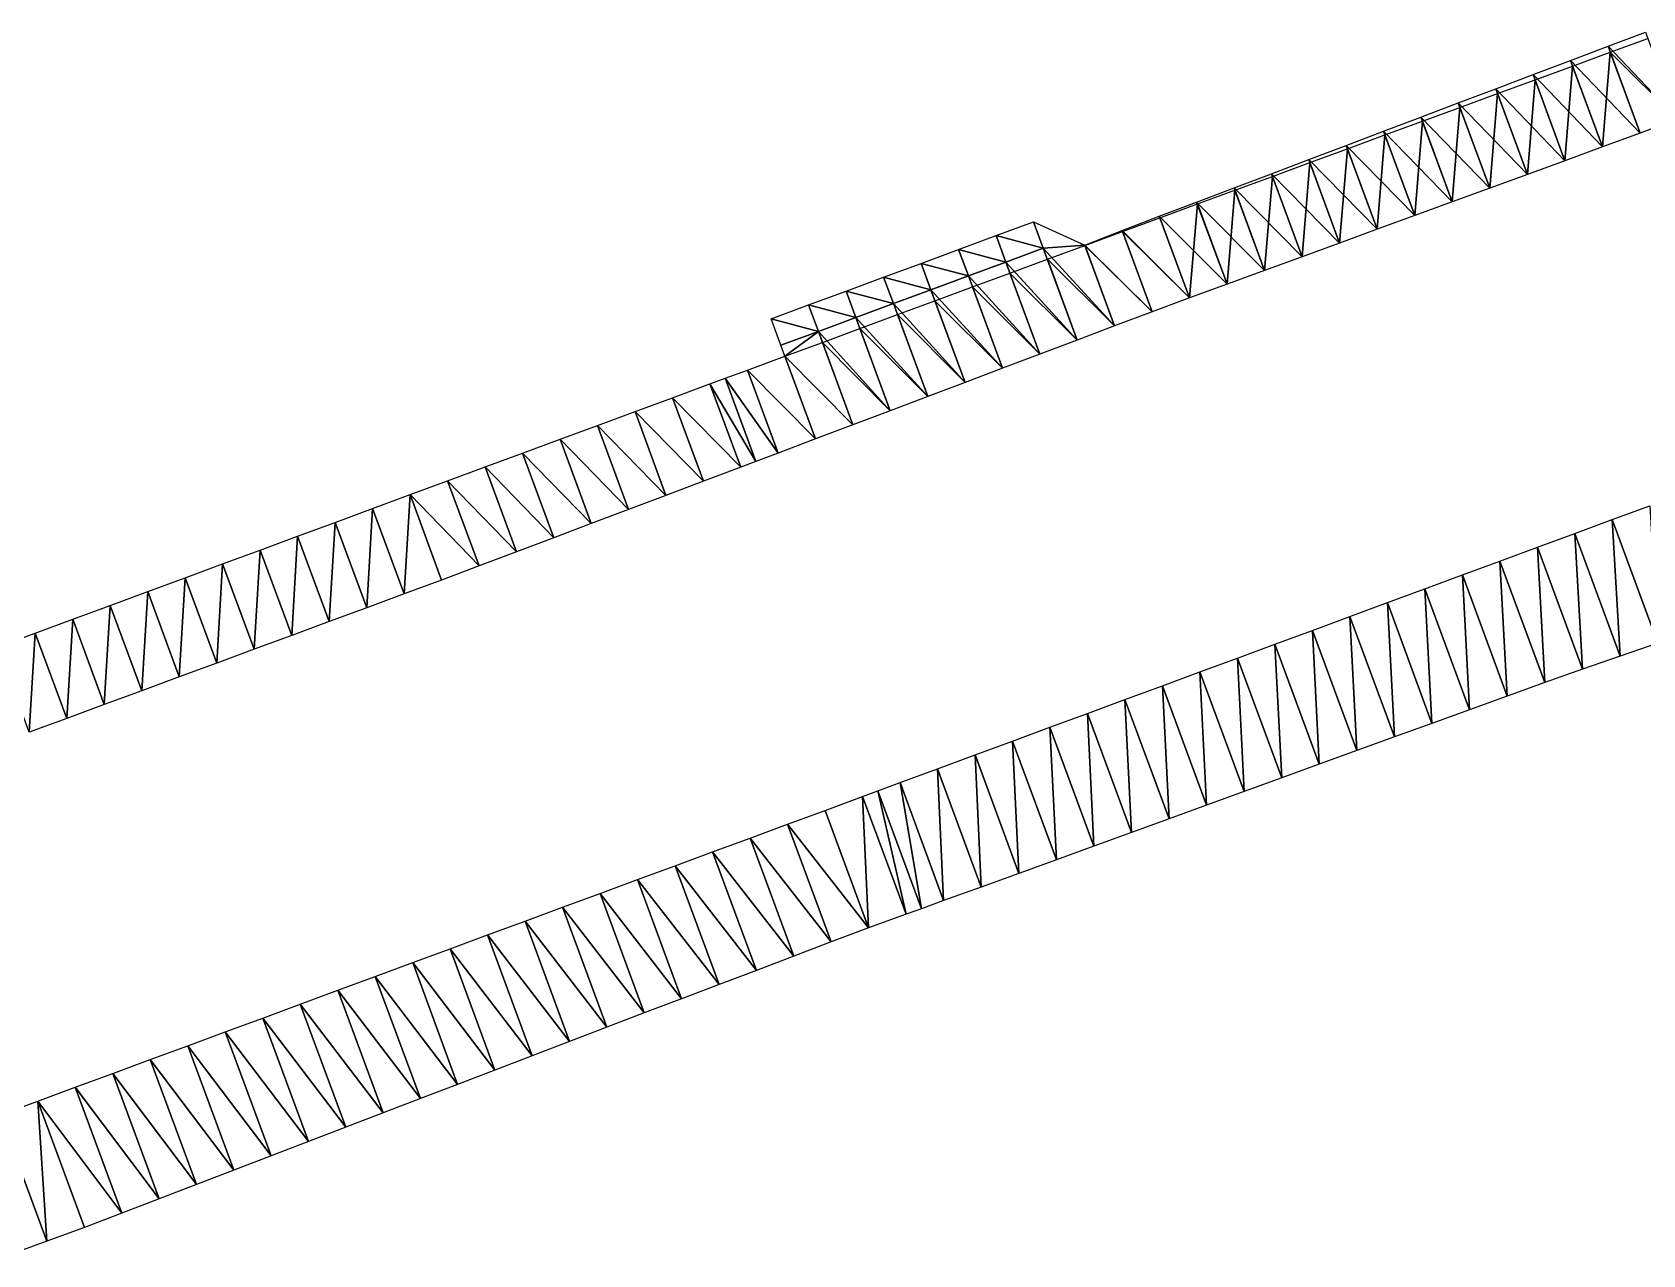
# Model space of a CAD drawing. Header units: metres. Extents: x 1882598 to 1885460, y 3171405 to 3171756.
# Drawn here: x 1885017.48 to 1885057.78, y 3171696.74 to 3171727.35 of the extents above; entities that cross this region are included whole.
import ezdxf

# ---------------------------------------------------------------- set-up
doc = ezdxf.new("R2010")
doc.units = ezdxf.units.M
doc.header["$MEASUREMENT"] = 0
doc.layers.add('Triangles surfaces projet', color=7, linetype='Continuous', true_color=0x848484)

msp = doc.modelspace()

# ---------------------------------------------------------------- linework, layer by layer
at = {"layer": 'Triangles surfaces projet'}
for points in [[(1885058.648, 3171725.169, 153.516), (1885056.908, 3171726.995, 153.433), (1885057.847, 3171727.348, 153.478), (1885058.648, 3171725.169, 153.516)], [(1885055.97, 3171726.642, 153.389), (1885056.908, 3171726.995, 153.433), (1885057.708, 3171724.822, 153.473), (1885055.97, 3171726.642, 153.389)], [(1885056.908, 3171726.995, 153.433), (1885058.648, 3171725.169, 153.516), (1885057.708, 3171724.822, 153.473), (1885056.908, 3171726.995, 153.433)], [(1885057.904, 3171727.192, 153.831), (1885058.648, 3171725.169, 153.866), (1885056.963, 3171726.847, 153.786), (1885057.904, 3171727.192, 153.831)], [(1885056.769, 3171724.475, 153.43), (1885055.033, 3171726.288, 153.344), (1885055.97, 3171726.642, 153.389), (1885056.769, 3171724.475, 153.43)], [(1885056.769, 3171724.475, 153.43), (1885055.97, 3171726.642, 153.389), (1885057.708, 3171724.822, 153.473), (1885056.769, 3171724.475, 153.43)], [(1885056.963, 3171726.847, 153.786), (1885056.769, 3171724.475, 153.78), (1885056.022, 3171726.501, 153.742), (1885056.963, 3171726.847, 153.786)], [(1885057.708, 3171724.822, 153.823), (1885056.769, 3171724.475, 153.78), (1885056.963, 3171726.847, 153.786), (1885057.708, 3171724.822, 153.823)], [(1885058.648, 3171725.169, 153.866), (1885057.708, 3171724.822, 153.823), (1885056.963, 3171726.847, 153.786), (1885058.648, 3171725.169, 153.866)], [(1885055.033, 3171726.288, 153.344), (1885055.83, 3171724.128, 153.387), (1885054.097, 3171725.933, 153.3), (1885055.033, 3171726.288, 153.344)], [(1885055.082, 3171726.156, 153.697), (1885054.89, 3171723.785, 153.694), (1885054.142, 3171725.811, 153.652), (1885055.082, 3171726.156, 153.697)], [(1885055.83, 3171724.128, 153.737), (1885054.89, 3171723.785, 153.694), (1885055.082, 3171726.156, 153.697), (1885055.83, 3171724.128, 153.737)], [(1885055.83, 3171724.128, 153.387), (1885055.033, 3171726.288, 153.344), (1885056.769, 3171724.475, 153.43), (1885055.83, 3171724.128, 153.387)], [(1885056.022, 3171726.501, 153.742), (1885055.83, 3171724.128, 153.737), (1885055.082, 3171726.156, 153.697), (1885056.022, 3171726.501, 153.742)], [(1885056.769, 3171724.475, 153.78), (1885055.83, 3171724.128, 153.737), (1885056.022, 3171726.501, 153.742), (1885056.769, 3171724.475, 153.78)], [(1885054.89, 3171723.785, 153.344), (1885053.161, 3171725.579, 153.255), (1885054.097, 3171725.933, 153.3), (1885054.89, 3171723.785, 153.344)], [(1885054.142, 3171725.811, 153.652), (1885053.95, 3171723.442, 153.65), (1885053.203, 3171725.465, 153.608), (1885054.142, 3171725.811, 153.652)], [(1885054.89, 3171723.785, 153.694), (1885053.95, 3171723.442, 153.65), (1885054.142, 3171725.811, 153.652), (1885054.89, 3171723.785, 153.694)], [(1885055.83, 3171724.128, 153.387), (1885054.89, 3171723.785, 153.344), (1885054.097, 3171725.933, 153.3), (1885055.83, 3171724.128, 153.387)], [(1885052.225, 3171725.224, 153.211), (1885053.161, 3171725.579, 153.255), (1885053.95, 3171723.442, 153.3), (1885052.225, 3171725.224, 153.211)], [(1885053.203, 3171725.465, 153.608), (1885053.01, 3171723.099, 153.607), (1885052.264, 3171725.12, 153.563), (1885053.203, 3171725.465, 153.608)], [(1885053.95, 3171723.442, 153.65), (1885053.01, 3171723.099, 153.607), (1885053.203, 3171725.465, 153.608), (1885053.95, 3171723.442, 153.65)], [(1885054.89, 3171723.785, 153.344), (1885053.95, 3171723.442, 153.3), (1885053.161, 3171725.579, 153.255), (1885054.89, 3171723.785, 153.344)], [(1885053.01, 3171723.099, 153.257), (1885051.29, 3171724.869, 153.166), (1885052.225, 3171725.224, 153.211), (1885053.01, 3171723.099, 153.257)], [(1885052.264, 3171725.12, 153.563), (1885052.071, 3171722.756, 153.564), (1885051.325, 3171724.774, 153.518), (1885052.264, 3171725.12, 153.563)], [(1885053.01, 3171723.099, 153.607), (1885052.071, 3171722.756, 153.564), (1885052.264, 3171725.12, 153.563), (1885053.01, 3171723.099, 153.607)], [(1885053.01, 3171723.099, 153.257), (1885052.225, 3171725.224, 153.211), (1885053.95, 3171723.442, 153.3), (1885053.01, 3171723.099, 153.257)], [(1885051.29, 3171724.869, 153.166), (1885052.071, 3171722.756, 153.214), (1885050.355, 3171724.514, 153.122), (1885051.29, 3171724.869, 153.166)], [(1885051.325, 3171724.774, 153.518), (1885051.131, 3171722.413, 153.52), (1885050.386, 3171724.429, 153.474), (1885051.325, 3171724.774, 153.518)], [(1885052.071, 3171722.756, 153.564), (1885051.131, 3171722.413, 153.52), (1885051.325, 3171724.774, 153.518), (1885052.071, 3171722.756, 153.564)], [(1885051.29, 3171724.869, 153.166), (1885053.01, 3171723.099, 153.257), (1885052.071, 3171722.756, 153.214), (1885051.29, 3171724.869, 153.166)], [(1885048.485, 3171723.805, 153.033), (1885049.42, 3171724.159, 153.077), (1885050.192, 3171722.07, 153.127), (1885048.485, 3171723.805, 153.033)], [(1885050.355, 3171724.514, 153.122), (1885051.131, 3171722.413, 153.17), (1885049.42, 3171724.159, 153.077), (1885050.355, 3171724.514, 153.122)], [(1885051.131, 3171722.413, 153.17), (1885050.192, 3171722.07, 153.127), (1885049.42, 3171724.159, 153.077), (1885051.131, 3171722.413, 153.17)], [(1885050.386, 3171724.429, 153.474), (1885050.192, 3171722.07, 153.477), (1885049.448, 3171724.083, 153.429), (1885050.386, 3171724.429, 153.474)], [(1885051.131, 3171722.413, 153.52), (1885050.192, 3171722.07, 153.477), (1885050.386, 3171724.429, 153.474), (1885051.131, 3171722.413, 153.52)], [(1885051.131, 3171722.413, 153.17), (1885050.355, 3171724.514, 153.122), (1885052.071, 3171722.756, 153.214), (1885051.131, 3171722.413, 153.17)], [(1885049.252, 3171721.727, 153.084), (1885047.55, 3171723.45, 152.988), (1885048.485, 3171723.805, 153.033), (1885049.252, 3171721.727, 153.084)], [(1885048.51, 3171723.738, 153.384), (1885048.313, 3171721.385, 153.39), (1885047.571, 3171723.393, 153.34), (1885048.51, 3171723.738, 153.384)], [(1885049.252, 3171721.727, 153.434), (1885048.313, 3171721.385, 153.39), (1885048.51, 3171723.738, 153.384), (1885049.252, 3171721.727, 153.434)], [(1885049.252, 3171721.727, 153.084), (1885048.485, 3171723.805, 153.033), (1885050.192, 3171722.07, 153.127), (1885049.252, 3171721.727, 153.084)], [(1885049.448, 3171724.083, 153.429), (1885049.252, 3171721.727, 153.434), (1885048.51, 3171723.738, 153.384), (1885049.448, 3171724.083, 153.429)], [(1885050.192, 3171722.07, 153.477), (1885049.252, 3171721.727, 153.434), (1885049.448, 3171724.083, 153.429), (1885050.192, 3171722.07, 153.477)], [(1885046.615, 3171723.095, 152.944), (1885047.55, 3171723.45, 152.988), (1885048.313, 3171721.385, 153.04), (1885046.615, 3171723.095, 152.944)], [(1885047.571, 3171723.393, 153.34), (1885047.374, 3171721.042, 153.347), (1885046.633, 3171723.047, 153.295), (1885047.571, 3171723.393, 153.34)], [(1885048.313, 3171721.385, 153.39), (1885047.374, 3171721.042, 153.347), (1885047.571, 3171723.393, 153.34), (1885048.313, 3171721.385, 153.39)], [(1885047.55, 3171723.45, 152.988), (1885049.252, 3171721.727, 153.084), (1885048.313, 3171721.385, 153.04), (1885047.55, 3171723.45, 152.988)], [(1885047.374, 3171721.042, 152.997), (1885045.68, 3171722.741, 152.899), (1885046.615, 3171723.095, 152.944), (1885047.374, 3171721.042, 152.997)], [(1885046.633, 3171723.047, 153.295), (1885046.434, 3171720.699, 153.304), (1885045.694, 3171722.702, 153.25), (1885046.633, 3171723.047, 153.295)], [(1885047.374, 3171721.042, 153.347), (1885046.434, 3171720.699, 153.304), (1885046.633, 3171723.047, 153.295), (1885047.374, 3171721.042, 153.347)], [(1885048.313, 3171721.385, 153.04), (1885047.374, 3171721.042, 152.997), (1885046.615, 3171723.095, 152.944), (1885048.313, 3171721.385, 153.04)], [(1885042.533, 3171722.6, 152.128), (1885042.778, 3171721.938, 153.191), (1885041.595, 3171722.254, 152.088), (1885042.533, 3171722.6, 152.128)], [(1885042.778, 3171721.938, 153.191), (1885042.533, 3171722.6, 152.128), (1885043.814, 3171722.019, 152.819), (1885042.778, 3171721.938, 153.191)], [(1885046.434, 3171720.699, 152.954), (1885044.747, 3171722.38, 152.859), (1885045.68, 3171722.741, 152.899), (1885046.434, 3171720.699, 152.954)], [(1885045.694, 3171722.702, 153.25), (1885046.434, 3171720.699, 153.304), (1885044.756, 3171722.355, 153.21), (1885045.694, 3171722.702, 153.25)], [(1885045.68, 3171722.741, 152.899), (1885047.374, 3171721.042, 152.997), (1885046.434, 3171720.699, 152.954), (1885045.68, 3171722.741, 152.899)], [(1885041.84, 3171721.591, 153.15), (1885040.657, 3171721.907, 152.047), (1885041.595, 3171722.254, 152.088), (1885041.84, 3171721.591, 153.15)], [(1885042.778, 3171721.938, 153.191), (1885041.84, 3171721.591, 153.15), (1885041.595, 3171722.254, 152.088), (1885042.778, 3171721.938, 153.191)], [(1885043.814, 3171722.019, 152.819), (1885044.747, 3171722.38, 152.859), (1885045.498, 3171720.346, 152.913), (1885043.814, 3171722.019, 152.819)], [(1885044.756, 3171722.355, 153.21), (1885045.498, 3171720.346, 153.263), (1885043.818, 3171722.009, 153.169), (1885044.756, 3171722.355, 153.21)], [(1885044.747, 3171722.38, 152.859), (1885046.434, 3171720.699, 152.954), (1885045.498, 3171720.346, 152.913), (1885044.747, 3171722.38, 152.859)], [(1885046.434, 3171720.699, 153.304), (1885045.498, 3171720.346, 153.263), (1885044.756, 3171722.355, 153.21), (1885046.434, 3171720.699, 153.304)], [(1885040.902, 3171721.245, 153.11), (1885039.719, 3171721.56, 152.007), (1885040.657, 3171721.907, 152.047), (1885040.902, 3171721.245, 153.11)], [(1885040.902, 3171721.245, 153.11), (1885040.657, 3171721.907, 152.047), (1885041.84, 3171721.591, 153.15), (1885040.902, 3171721.245, 153.11)], [(1885041.84, 3171721.591, 153.15), (1885042.778, 3171721.938, 153.191), (1885043.627, 3171719.64, 152.832), (1885041.84, 3171721.591, 153.15)], [(1885044.563, 3171719.993, 152.873), (1885042.778, 3171721.938, 153.191), (1885043.814, 3171722.019, 152.819), (1885044.563, 3171719.993, 152.873)], [(1885042.778, 3171721.938, 153.191), (1885044.563, 3171719.993, 152.873), (1885043.627, 3171719.64, 152.832), (1885042.778, 3171721.938, 153.191)], [(1885043.818, 3171722.009, 153.169), (1885044.563, 3171719.993, 153.223), (1885042.88, 3171721.662, 153.128), (1885043.818, 3171722.009, 153.169)], [(1885044.563, 3171719.993, 152.873), (1885043.814, 3171722.019, 152.819), (1885045.498, 3171720.346, 152.913), (1885044.563, 3171719.993, 152.873)], [(1885045.498, 3171720.346, 153.263), (1885044.563, 3171719.993, 153.223), (1885043.818, 3171722.009, 153.169), (1885045.498, 3171720.346, 153.263)], [(1885038.781, 3171721.214, 151.966), (1885039.719, 3171721.56, 152.007), (1885039.964, 3171720.898, 153.069), (1885038.781, 3171721.214, 151.966)], [(1885040.902, 3171721.245, 153.11), (1885039.964, 3171720.898, 153.069), (1885039.719, 3171721.56, 152.007), (1885040.902, 3171721.245, 153.11)], [(1885040.902, 3171721.245, 153.11), (1885041.84, 3171721.591, 153.15), (1885042.692, 3171719.286, 152.792), (1885040.902, 3171721.245, 153.11)], [(1885041.942, 3171721.316, 153.088), (1885042.692, 3171719.286, 153.142), (1885041.004, 3171720.969, 153.047), (1885041.942, 3171721.316, 153.088)], [(1885041.84, 3171721.591, 153.15), (1885043.627, 3171719.64, 152.832), (1885042.692, 3171719.286, 152.792), (1885041.84, 3171721.591, 153.15)], [(1885042.88, 3171721.662, 153.128), (1885043.627, 3171719.64, 153.182), (1885041.942, 3171721.316, 153.088), (1885042.88, 3171721.662, 153.128)], [(1885043.627, 3171719.64, 153.182), (1885042.692, 3171719.286, 153.142), (1885041.942, 3171721.316, 153.088), (1885043.627, 3171719.64, 153.182)], [(1885044.563, 3171719.993, 153.223), (1885043.627, 3171719.64, 153.182), (1885042.88, 3171721.662, 153.128), (1885044.563, 3171719.993, 153.223)], [(1885039.026, 3171720.552, 153.028), (1885037.843, 3171720.867, 151.925), (1885038.781, 3171721.214, 151.966), (1885039.026, 3171720.552, 153.028)], [(1885039.026, 3171720.552, 153.028), (1885038.781, 3171721.214, 151.966), (1885039.964, 3171720.898, 153.069), (1885039.026, 3171720.552, 153.028)], [(1885039.026, 3171720.552, 153.028), (1885039.964, 3171720.898, 153.069), (1885040.821, 3171718.579, 152.711), (1885039.026, 3171720.552, 153.028)], [(1885041.756, 3171718.933, 152.751), (1885039.964, 3171720.898, 153.069), (1885040.902, 3171721.245, 153.11), (1885041.756, 3171718.933, 152.751)], [(1885039.964, 3171720.898, 153.069), (1885041.756, 3171718.933, 152.751), (1885040.821, 3171718.579, 152.711), (1885039.964, 3171720.898, 153.069)], [(1885041.004, 3171720.969, 153.047), (1885041.756, 3171718.933, 153.101), (1885040.066, 3171720.622, 153.007), (1885041.004, 3171720.969, 153.047)], [(1885042.692, 3171719.286, 152.792), (1885041.756, 3171718.933, 152.751), (1885040.902, 3171721.245, 153.11), (1885042.692, 3171719.286, 152.792)], [(1885042.692, 3171719.286, 153.142), (1885041.756, 3171718.933, 153.101), (1885041.004, 3171720.969, 153.047), (1885042.692, 3171719.286, 153.142)], [(1885035.967, 3171720.174, 151.844), (1885036.905, 3171720.521, 151.885), (1885037.15, 3171719.858, 152.947), (1885035.967, 3171720.174, 151.844)], [(1885037.843, 3171720.867, 151.925), (1885038.088, 3171720.205, 152.988), (1885036.905, 3171720.521, 151.885), (1885037.843, 3171720.867, 151.925)], [(1885036.905, 3171720.521, 151.885), (1885038.088, 3171720.205, 152.988), (1885037.15, 3171719.858, 152.947), (1885036.905, 3171720.521, 151.885)], [(1885038.088, 3171720.205, 152.988), (1885037.843, 3171720.867, 151.925), (1885039.026, 3171720.552, 153.028), (1885038.088, 3171720.205, 152.988)], [(1885039.885, 3171718.226, 152.671), (1885038.088, 3171720.205, 152.988), (1885039.026, 3171720.552, 153.028), (1885039.885, 3171718.226, 152.671)], [(1885039.885, 3171718.226, 152.671), (1885039.026, 3171720.552, 153.028), (1885040.821, 3171718.579, 152.711), (1885039.885, 3171718.226, 152.671)], [(1885040.066, 3171720.622, 153.007), (1885040.821, 3171718.579, 153.061), (1885039.128, 3171720.276, 152.966), (1885040.066, 3171720.622, 153.007)], [(1885041.756, 3171718.933, 153.101), (1885040.821, 3171718.579, 153.061), (1885040.066, 3171720.622, 153.007), (1885041.756, 3171718.933, 153.101)], [(1885036.212, 3171719.512, 152.906), (1885035.967, 3171720.174, 151.844), (1885037.15, 3171719.858, 152.947), (1885036.212, 3171719.512, 152.906)], [(1885038.088, 3171720.205, 152.988), (1885038.95, 3171717.872, 152.63), (1885037.15, 3171719.858, 152.947), (1885038.088, 3171720.205, 152.988)], [(1885038.088, 3171720.205, 152.988), (1885039.885, 3171718.226, 152.671), (1885038.95, 3171717.872, 152.63), (1885038.088, 3171720.205, 152.988)], [(1885039.128, 3171720.276, 152.966), (1885039.885, 3171718.226, 153.021), (1885038.19, 3171719.929, 152.925), (1885039.128, 3171720.276, 152.966)], [(1885040.821, 3171718.579, 153.061), (1885039.885, 3171718.226, 153.021), (1885039.128, 3171720.276, 152.966), (1885040.821, 3171718.579, 153.061)], [(1885036.314, 3171719.236, 152.864), (1885036.212, 3171719.512, 152.906), (1885037.15, 3171719.858, 152.947), (1885036.314, 3171719.236, 152.864)], [(1885036.314, 3171719.236, 152.864), (1885037.15, 3171719.858, 152.947), (1885038.014, 3171717.519, 152.59), (1885036.314, 3171719.236, 152.864)], [(1885038.014, 3171717.519, 152.59), (1885037.15, 3171719.858, 152.947), (1885038.95, 3171717.872, 152.63), (1885038.014, 3171717.519, 152.59)], [(1885038.19, 3171719.929, 152.925), (1885038.95, 3171717.872, 152.98), (1885037.252, 3171719.583, 152.885), (1885038.19, 3171719.929, 152.925)], [(1885039.885, 3171718.226, 153.021), (1885038.95, 3171717.872, 152.98), (1885038.19, 3171719.929, 152.925), (1885039.885, 3171718.226, 153.021)], [(1885037.252, 3171719.583, 152.885), (1885038.014, 3171717.519, 152.94), (1885036.314, 3171719.236, 152.844), (1885037.252, 3171719.583, 152.885)], [(1885038.95, 3171717.872, 152.98), (1885038.014, 3171717.519, 152.94), (1885037.252, 3171719.583, 152.885), (1885038.95, 3171717.872, 152.98)], [(1885036.143, 3171716.812, 152.509), (1885034.819, 3171718.684, 152.429), (1885035.376, 3171718.889, 152.453), (1885036.143, 3171716.812, 152.509)], [(1885035.376, 3171718.889, 152.803), (1885036.143, 3171716.812, 152.859), (1885034.819, 3171718.684, 152.779), (1885035.376, 3171718.889, 152.803)], [(1885035.376, 3171718.889, 152.453), (1885036.314, 3171719.236, 152.494), (1885037.079, 3171717.166, 152.549), (1885035.376, 3171718.889, 152.453)], [(1885036.314, 3171719.236, 152.844), (1885037.079, 3171717.166, 152.899), (1885035.376, 3171718.889, 152.803), (1885036.314, 3171719.236, 152.844)], [(1885036.143, 3171716.812, 152.509), (1885035.376, 3171718.889, 152.453), (1885037.079, 3171717.166, 152.549), (1885036.143, 3171716.812, 152.509)], [(1885037.079, 3171717.166, 152.899), (1885036.143, 3171716.812, 152.859), (1885035.376, 3171718.889, 152.803), (1885037.079, 3171717.166, 152.899)], [(1885038.014, 3171717.519, 152.59), (1885037.079, 3171717.166, 152.549), (1885036.314, 3171719.236, 152.864), (1885038.014, 3171717.519, 152.59)], [(1885038.014, 3171717.519, 152.94), (1885037.079, 3171717.166, 152.899), (1885036.314, 3171719.236, 152.844), (1885038.014, 3171717.519, 152.94)], [(1885034.438, 3171718.543, 152.414), (1885035.208, 3171716.459, 152.469), (1885033.5, 3171718.196, 152.376), (1885034.438, 3171718.543, 152.414)], [(1885034.438, 3171718.543, 152.764), (1885035.208, 3171716.459, 152.819), (1885033.5, 3171718.196, 152.726), (1885034.438, 3171718.543, 152.764)], [(1885034.819, 3171718.684, 152.429), (1885035.588, 3171716.602, 152.485), (1885034.438, 3171718.543, 152.414), (1885034.819, 3171718.684, 152.429)], [(1885034.819, 3171718.684, 152.779), (1885035.588, 3171716.602, 152.835), (1885034.438, 3171718.543, 152.764), (1885034.819, 3171718.684, 152.779)], [(1885035.208, 3171716.459, 152.469), (1885034.438, 3171718.543, 152.414), (1885035.588, 3171716.602, 152.485), (1885035.208, 3171716.459, 152.469)], [(1885035.588, 3171716.602, 152.835), (1885035.208, 3171716.459, 152.819), (1885034.438, 3171718.543, 152.764), (1885035.588, 3171716.602, 152.835)], [(1885034.819, 3171718.684, 152.429), (1885036.143, 3171716.812, 152.509), (1885035.588, 3171716.602, 152.485), (1885034.819, 3171718.684, 152.429)], [(1885036.143, 3171716.812, 152.859), (1885035.588, 3171716.602, 152.835), (1885034.819, 3171718.684, 152.779), (1885036.143, 3171716.812, 152.859)], [(1885032.562, 3171717.85, 152.337), (1885033.5, 3171718.196, 152.376), (1885034.272, 3171716.105, 152.431), (1885032.562, 3171717.85, 152.337)], [(1885033.5, 3171718.196, 152.726), (1885034.272, 3171716.105, 152.781), (1885032.562, 3171717.85, 152.687), (1885033.5, 3171718.196, 152.726)], [(1885034.272, 3171716.105, 152.431), (1885033.5, 3171718.196, 152.376), (1885035.208, 3171716.459, 152.469), (1885034.272, 3171716.105, 152.431)], [(1885035.208, 3171716.459, 152.819), (1885034.272, 3171716.105, 152.781), (1885033.5, 3171718.196, 152.726), (1885035.208, 3171716.459, 152.819)], [(1885031.624, 3171717.503, 152.299), (1885032.562, 3171717.85, 152.337), (1885033.337, 3171715.752, 152.393), (1885031.624, 3171717.503, 152.299)], [(1885032.562, 3171717.85, 152.687), (1885033.337, 3171715.752, 152.743), (1885031.624, 3171717.503, 152.649), (1885032.562, 3171717.85, 152.687)], [(1885033.337, 3171715.752, 152.393), (1885032.562, 3171717.85, 152.337), (1885034.272, 3171716.105, 152.431), (1885033.337, 3171715.752, 152.393)], [(1885034.272, 3171716.105, 152.781), (1885033.337, 3171715.752, 152.743), (1885032.562, 3171717.85, 152.687), (1885034.272, 3171716.105, 152.781)], [(1885032.401, 3171715.399, 152.355), (1885030.686, 3171717.156, 152.261), (1885031.624, 3171717.503, 152.299), (1885032.401, 3171715.399, 152.355)], [(1885031.624, 3171717.503, 152.649), (1885032.401, 3171715.399, 152.705), (1885030.686, 3171717.156, 152.611), (1885031.624, 3171717.503, 152.649)], [(1885032.401, 3171715.399, 152.355), (1885031.624, 3171717.503, 152.299), (1885033.337, 3171715.752, 152.393), (1885032.401, 3171715.399, 152.355)], [(1885033.337, 3171715.752, 152.743), (1885032.401, 3171715.399, 152.705), (1885031.624, 3171717.503, 152.649), (1885033.337, 3171715.752, 152.743)], [(1885030.686, 3171717.156, 152.261), (1885031.466, 3171715.045, 152.317), (1885029.748, 3171716.81, 152.222), (1885030.686, 3171717.156, 152.261)], [(1885030.686, 3171717.156, 152.611), (1885031.466, 3171715.045, 152.667), (1885029.748, 3171716.81, 152.572), (1885030.686, 3171717.156, 152.611)], [(1885030.686, 3171717.156, 152.261), (1885032.401, 3171715.399, 152.355), (1885031.466, 3171715.045, 152.317), (1885030.686, 3171717.156, 152.261)], [(1885032.401, 3171715.399, 152.705), (1885031.466, 3171715.045, 152.667), (1885030.686, 3171717.156, 152.611), (1885032.401, 3171715.399, 152.705)], [(1885029.595, 3171714.338, 152.241), (1885027.872, 3171716.117, 152.145), (1885028.81, 3171716.463, 152.184), (1885029.595, 3171714.338, 152.241)], [(1885028.81, 3171716.463, 152.534), (1885029.595, 3171714.338, 152.591), (1885027.872, 3171716.117, 152.495), (1885028.81, 3171716.463, 152.534)], [(1885029.748, 3171716.81, 152.222), (1885030.53, 3171714.692, 152.279), (1885028.81, 3171716.463, 152.184), (1885029.748, 3171716.81, 152.222)], [(1885029.748, 3171716.81, 152.572), (1885030.53, 3171714.692, 152.629), (1885028.81, 3171716.463, 152.534), (1885029.748, 3171716.81, 152.572)], [(1885029.595, 3171714.338, 152.241), (1885028.81, 3171716.463, 152.184), (1885030.53, 3171714.692, 152.279), (1885029.595, 3171714.338, 152.241)], [(1885030.53, 3171714.692, 152.629), (1885029.595, 3171714.338, 152.591), (1885028.81, 3171716.463, 152.534), (1885030.53, 3171714.692, 152.629)], [(1885030.53, 3171714.692, 152.279), (1885029.748, 3171716.81, 152.222), (1885031.466, 3171715.045, 152.317), (1885030.53, 3171714.692, 152.279)], [(1885031.466, 3171715.045, 152.667), (1885030.53, 3171714.692, 152.629), (1885029.748, 3171716.81, 152.572), (1885031.466, 3171715.045, 152.667)], [(1885028.659, 3171713.985, 152.202), (1885026.934, 3171715.77, 152.107), (1885027.872, 3171716.117, 152.145), (1885028.659, 3171713.985, 152.202)], [(1885027.872, 3171716.117, 152.495), (1885028.659, 3171713.985, 152.552), (1885026.934, 3171715.77, 152.457), (1885027.872, 3171716.117, 152.495)], [(1885028.659, 3171713.985, 152.202), (1885027.872, 3171716.117, 152.145), (1885029.595, 3171714.338, 152.241), (1885028.659, 3171713.985, 152.202)], [(1885029.595, 3171714.338, 152.591), (1885028.659, 3171713.985, 152.552), (1885027.872, 3171716.117, 152.495), (1885029.595, 3171714.338, 152.591)], [(1885026.934, 3171715.77, 152.107), (1885026.786, 3171713.285, 152.125), (1885025.996, 3171715.423, 152.068), (1885026.934, 3171715.77, 152.107)], [(1885026.934, 3171715.77, 152.457), (1885026.786, 3171713.285, 152.475), (1885025.996, 3171715.423, 152.418), (1885026.934, 3171715.77, 152.457)], [(1885026.934, 3171715.77, 152.107), (1885027.724, 3171713.632, 152.164), (1885026.786, 3171713.285, 152.125), (1885026.934, 3171715.77, 152.107)], [(1885027.724, 3171713.632, 152.514), (1885026.786, 3171713.285, 152.475), (1885026.934, 3171715.77, 152.457), (1885027.724, 3171713.632, 152.514)], [(1885028.659, 3171713.985, 152.202), (1885027.724, 3171713.632, 152.164), (1885026.934, 3171715.77, 152.107), (1885028.659, 3171713.985, 152.202)], [(1885028.659, 3171713.985, 152.552), (1885027.724, 3171713.632, 152.514), (1885026.934, 3171715.77, 152.457), (1885028.659, 3171713.985, 152.552)], [(1885025.996, 3171715.423, 152.068), (1885025.848, 3171712.939, 152.086), (1885025.058, 3171715.077, 152.03), (1885025.996, 3171715.423, 152.068)], [(1885025.996, 3171715.423, 152.418), (1885025.848, 3171712.939, 152.436), (1885025.058, 3171715.077, 152.38), (1885025.996, 3171715.423, 152.418)], [(1885026.786, 3171713.285, 152.125), (1885025.848, 3171712.939, 152.086), (1885025.996, 3171715.423, 152.068), (1885026.786, 3171713.285, 152.125)], [(1885026.786, 3171713.285, 152.475), (1885025.848, 3171712.939, 152.436), (1885025.996, 3171715.423, 152.418), (1885026.786, 3171713.285, 152.475)], [(1885057.952, 3171715.491, 153.736), (1885058.157, 3171712.052, 153.442), (1885057.014, 3171715.145, 153.696), (1885057.952, 3171715.491, 153.736)], [(1885024.12, 3171714.73, 151.991), (1885025.058, 3171715.077, 152.03), (1885024.91, 3171712.593, 152.048), (1885024.12, 3171714.73, 151.991)], [(1885025.058, 3171715.077, 152.38), (1885024.91, 3171712.593, 152.398), (1885024.12, 3171714.73, 152.341), (1885025.058, 3171715.077, 152.38)], [(1885025.058, 3171715.077, 152.03), (1885025.848, 3171712.939, 152.086), (1885024.91, 3171712.593, 152.048), (1885025.058, 3171715.077, 152.03)], [(1885025.848, 3171712.939, 152.436), (1885024.91, 3171712.593, 152.398), (1885025.058, 3171715.077, 152.38), (1885025.848, 3171712.939, 152.436)], [(1885056.077, 3171714.799, 153.656), (1885057.014, 3171715.145, 153.696), (1885057.211, 3171711.728, 153.404), (1885056.077, 3171714.799, 153.656)], [(1885057.211, 3171711.728, 153.404), (1885057.014, 3171715.145, 153.696), (1885058.157, 3171712.052, 153.442), (1885057.211, 3171711.728, 153.404)], [(1885023.971, 3171712.246, 152.009), (1885023.182, 3171714.384, 151.952), (1885024.12, 3171714.73, 151.991), (1885023.971, 3171712.246, 152.009)], [(1885024.12, 3171714.73, 152.341), (1885023.971, 3171712.246, 152.359), (1885023.182, 3171714.384, 152.302), (1885024.12, 3171714.73, 152.341)], [(1885024.12, 3171714.73, 151.991), (1885024.91, 3171712.593, 152.048), (1885023.971, 3171712.246, 152.009), (1885024.12, 3171714.73, 151.991)], [(1885024.91, 3171712.593, 152.398), (1885023.971, 3171712.246, 152.359), (1885024.12, 3171714.73, 152.341), (1885024.91, 3171712.593, 152.398)], [(1885055.324, 3171711.066, 153.327), (1885054.201, 3171714.105, 153.577), (1885055.139, 3171714.452, 153.617), (1885055.324, 3171711.066, 153.327)], [(1885056.265, 3171711.404, 153.367), (1885055.139, 3171714.452, 153.617), (1885056.077, 3171714.799, 153.656), (1885056.265, 3171711.404, 153.367)], [(1885056.265, 3171711.404, 153.367), (1885055.324, 3171711.066, 153.327), (1885055.139, 3171714.452, 153.617), (1885056.265, 3171711.404, 153.367)], [(1885057.211, 3171711.728, 153.404), (1885056.265, 3171711.404, 153.367), (1885056.077, 3171714.799, 153.656), (1885057.211, 3171711.728, 153.404)], [(1885023.182, 3171714.384, 151.952), (1885023.033, 3171711.9, 151.97), (1885022.244, 3171714.037, 151.913), (1885023.182, 3171714.384, 151.952)], [(1885023.182, 3171714.384, 152.302), (1885023.033, 3171711.9, 152.32), (1885022.244, 3171714.037, 152.263), (1885023.182, 3171714.384, 152.302)], [(1885023.182, 3171714.384, 151.952), (1885023.971, 3171712.246, 152.009), (1885023.033, 3171711.9, 151.97), (1885023.182, 3171714.384, 151.952)], [(1885023.971, 3171712.246, 152.359), (1885023.033, 3171711.9, 152.32), (1885023.182, 3171714.384, 152.302), (1885023.971, 3171712.246, 152.359)], [(1885054.384, 3171710.726, 153.288), (1885053.263, 3171713.759, 153.537), (1885054.201, 3171714.105, 153.577), (1885054.384, 3171710.726, 153.288)], [(1885054.384, 3171710.726, 153.288), (1885054.201, 3171714.105, 153.577), (1885055.324, 3171711.066, 153.327), (1885054.384, 3171710.726, 153.288)], [(1885021.157, 3171711.208, 151.892), (1885020.368, 3171713.344, 151.835), (1885021.306, 3171713.69, 151.874), (1885021.157, 3171711.208, 151.892)], [(1885021.306, 3171713.69, 152.224), (1885021.157, 3171711.208, 152.242), (1885020.368, 3171713.344, 152.185), (1885021.306, 3171713.69, 152.224)], [(1885022.095, 3171711.554, 151.931), (1885021.157, 3171711.208, 151.892), (1885021.306, 3171713.69, 151.874), (1885022.095, 3171711.554, 151.931)], [(1885022.095, 3171711.554, 152.281), (1885021.157, 3171711.208, 152.242), (1885021.306, 3171713.69, 152.224), (1885022.095, 3171711.554, 152.281)], [(1885021.306, 3171713.69, 151.874), (1885022.244, 3171714.037, 151.913), (1885022.095, 3171711.554, 151.931), (1885021.306, 3171713.69, 151.874)], [(1885022.244, 3171714.037, 152.263), (1885022.095, 3171711.554, 152.281), (1885021.306, 3171713.69, 152.224), (1885022.244, 3171714.037, 152.263)], [(1885023.033, 3171711.9, 151.97), (1885022.095, 3171711.554, 151.931), (1885022.244, 3171714.037, 151.913), (1885023.033, 3171711.9, 151.97)], [(1885023.033, 3171711.9, 152.32), (1885022.095, 3171711.554, 152.281), (1885022.244, 3171714.037, 152.263), (1885023.033, 3171711.9, 152.32)], [(1885052.325, 3171713.412, 153.498), (1885053.263, 3171713.759, 153.537), (1885053.443, 3171710.385, 153.248), (1885052.325, 3171713.412, 153.498)], [(1885053.263, 3171713.759, 153.537), (1885054.384, 3171710.726, 153.288), (1885053.443, 3171710.385, 153.248), (1885053.263, 3171713.759, 153.537)], [(1885020.368, 3171713.344, 151.835), (1885020.219, 3171710.861, 151.853), (1885019.43, 3171712.997, 151.796), (1885020.368, 3171713.344, 151.835)], [(1885020.368, 3171713.344, 152.185), (1885020.219, 3171710.861, 152.203), (1885019.43, 3171712.997, 152.146), (1885020.368, 3171713.344, 152.185)], [(1885021.157, 3171711.208, 151.892), (1885020.219, 3171710.861, 151.853), (1885020.368, 3171713.344, 151.835), (1885021.157, 3171711.208, 151.892)], [(1885021.157, 3171711.208, 152.242), (1885020.219, 3171710.861, 152.203), (1885020.368, 3171713.344, 152.185), (1885021.157, 3171711.208, 152.242)], [(1885052.503, 3171710.045, 153.208), (1885051.387, 3171713.066, 153.458), (1885052.325, 3171713.412, 153.498), (1885052.503, 3171710.045, 153.208)], [(1885053.443, 3171710.385, 153.248), (1885052.503, 3171710.045, 153.208), (1885052.325, 3171713.412, 153.498), (1885053.443, 3171710.385, 153.248)], [(1885019.281, 3171710.515, 151.814), (1885018.492, 3171712.651, 151.757), (1885019.43, 3171712.997, 151.796), (1885019.281, 3171710.515, 151.814)], [(1885019.43, 3171712.997, 152.146), (1885019.281, 3171710.515, 152.164), (1885018.492, 3171712.651, 152.107), (1885019.43, 3171712.997, 152.146)], [(1885020.219, 3171710.861, 151.853), (1885019.281, 3171710.515, 151.814), (1885019.43, 3171712.997, 151.796), (1885020.219, 3171710.861, 151.853)], [(1885020.219, 3171710.861, 152.203), (1885019.281, 3171710.515, 152.164), (1885019.43, 3171712.997, 152.146), (1885020.219, 3171710.861, 152.203)], [(1885051.387, 3171713.066, 153.458), (1885051.563, 3171709.704, 153.169), (1885050.449, 3171712.719, 153.418), (1885051.387, 3171713.066, 153.458)], [(1885052.503, 3171710.045, 153.208), (1885051.563, 3171709.704, 153.169), (1885051.387, 3171713.066, 153.458), (1885052.503, 3171710.045, 153.208)], [(1885018.492, 3171712.651, 151.757), (1885018.343, 3171710.169, 151.775), (1885017.554, 3171712.304, 151.718), (1885018.492, 3171712.651, 151.757)], [(1885018.492, 3171712.651, 152.107), (1885018.343, 3171710.169, 152.125), (1885017.554, 3171712.304, 152.068), (1885018.492, 3171712.651, 152.107)], [(1885018.343, 3171710.169, 151.775), (1885018.492, 3171712.651, 151.757), (1885019.281, 3171710.515, 151.814), (1885018.343, 3171710.169, 151.775)], [(1885019.281, 3171710.515, 152.164), (1885018.343, 3171710.169, 152.125), (1885018.492, 3171712.651, 152.107), (1885019.281, 3171710.515, 152.164)], [(1885049.511, 3171712.372, 153.379), (1885050.449, 3171712.719, 153.418), (1885050.623, 3171709.362, 153.129), (1885049.511, 3171712.372, 153.379)], [(1885050.449, 3171712.719, 153.418), (1885051.563, 3171709.704, 153.169), (1885050.623, 3171709.362, 153.129), (1885050.449, 3171712.719, 153.418)], [(1885017.404, 3171709.823, 151.736), (1885016.616, 3171711.958, 151.679), (1885017.554, 3171712.304, 151.718), (1885017.404, 3171709.823, 151.736)], [(1885017.554, 3171712.304, 152.068), (1885017.404, 3171709.823, 152.086), (1885016.616, 3171711.958, 152.029), (1885017.554, 3171712.304, 152.068)], [(1885017.404, 3171709.823, 151.736), (1885017.554, 3171712.304, 151.718), (1885018.343, 3171710.169, 151.775), (1885017.404, 3171709.823, 151.736)], [(1885018.343, 3171710.169, 152.125), (1885017.404, 3171709.823, 152.086), (1885017.554, 3171712.304, 152.068), (1885018.343, 3171710.169, 152.125)], [(1885048.743, 3171708.679, 153.05), (1885047.635, 3171711.679, 153.299), (1885048.573, 3171712.026, 153.339), (1885048.743, 3171708.679, 153.05)], [(1885049.511, 3171712.372, 153.379), (1885049.683, 3171709.021, 153.089), (1885048.573, 3171712.026, 153.339), (1885049.511, 3171712.372, 153.379)], [(1885048.743, 3171708.679, 153.05), (1885048.573, 3171712.026, 153.339), (1885049.683, 3171709.021, 153.089), (1885048.743, 3171708.679, 153.05)], [(1885049.683, 3171709.021, 153.089), (1885049.511, 3171712.372, 153.379), (1885050.623, 3171709.362, 153.129), (1885049.683, 3171709.021, 153.089)], [(1885047.804, 3171708.338, 153.01), (1885046.697, 3171711.333, 153.26), (1885047.635, 3171711.679, 153.299), (1885047.804, 3171708.338, 153.01)], [(1885048.743, 3171708.679, 153.05), (1885047.804, 3171708.338, 153.01), (1885047.635, 3171711.679, 153.299), (1885048.743, 3171708.679, 153.05)], [(1885046.864, 3171707.996, 152.97), (1885045.759, 3171710.986, 153.22), (1885046.697, 3171711.333, 153.26), (1885046.864, 3171707.996, 152.97)], [(1885046.864, 3171707.996, 152.97), (1885046.697, 3171711.333, 153.26), (1885047.804, 3171708.338, 153.01), (1885046.864, 3171707.996, 152.97)], [(1885044.821, 3171710.639, 153.18), (1885045.759, 3171710.986, 153.22), (1885045.924, 3171707.655, 152.93), (1885044.821, 3171710.639, 153.18)], [(1885045.759, 3171710.986, 153.22), (1885046.864, 3171707.996, 152.97), (1885045.924, 3171707.655, 152.93), (1885045.759, 3171710.986, 153.22)], [(1885044.984, 3171707.313, 152.891), (1885043.883, 3171710.293, 153.141), (1885044.821, 3171710.639, 153.18), (1885044.984, 3171707.313, 152.891)], [(1885044.984, 3171707.313, 152.891), (1885044.821, 3171710.639, 153.18), (1885045.924, 3171707.655, 152.93), (1885044.984, 3171707.313, 152.891)], [(1885044.044, 3171706.972, 152.851), (1885042.945, 3171709.946, 153.101), (1885043.883, 3171710.293, 153.141), (1885044.044, 3171706.972, 152.851)], [(1885044.984, 3171707.313, 152.891), (1885044.044, 3171706.972, 152.851), (1885043.883, 3171710.293, 153.141), (1885044.984, 3171707.313, 152.891)], [(1885042.007, 3171709.6, 153.062), (1885042.945, 3171709.946, 153.101), (1885043.104, 3171706.63, 152.811), (1885042.007, 3171709.6, 153.062)], [(1885044.044, 3171706.972, 152.851), (1885043.104, 3171706.63, 152.811), (1885042.945, 3171709.946, 153.101), (1885044.044, 3171706.972, 152.851)], [(1885040.131, 3171708.906, 152.982), (1885041.069, 3171709.253, 153.022), (1885041.224, 3171705.947, 152.732), (1885040.131, 3171708.906, 152.982)], [(1885042.164, 3171706.289, 152.772), (1885041.069, 3171709.253, 153.022), (1885042.007, 3171709.6, 153.062), (1885042.164, 3171706.289, 152.772)], [(1885042.164, 3171706.289, 152.772), (1885041.224, 3171705.947, 152.732), (1885041.069, 3171709.253, 153.022), (1885042.164, 3171706.289, 152.772)], [(1885042.164, 3171706.289, 152.772), (1885042.007, 3171709.6, 153.062), (1885043.104, 3171706.63, 152.811), (1885042.164, 3171706.289, 152.772)], [(1885040.284, 3171705.606, 152.692), (1885039.193, 3171708.56, 152.943), (1885040.131, 3171708.906, 152.982), (1885040.284, 3171705.606, 152.692)], [(1885040.131, 3171708.906, 152.982), (1885041.224, 3171705.947, 152.732), (1885040.284, 3171705.606, 152.692), (1885040.131, 3171708.906, 152.982)], [(1885039.726, 3171705.403, 152.669), (1885038.636, 3171708.354, 152.919), (1885039.193, 3171708.56, 152.943), (1885039.726, 3171705.403, 152.669)], [(1885039.726, 3171705.403, 152.669), (1885039.193, 3171708.56, 152.943), (1885040.284, 3171705.606, 152.692), (1885039.726, 3171705.403, 152.669)], [(1885038.255, 3171708.213, 152.904), (1885038.402, 3171704.929, 152.617), (1885037.317, 3171707.867, 152.867), (1885038.255, 3171708.213, 152.904)], [(1885038.255, 3171708.213, 152.904), (1885038.636, 3171708.354, 152.919), (1885039.344, 3171705.266, 152.654), (1885038.255, 3171708.213, 152.904)], [(1885038.402, 3171704.929, 152.617), (1885038.255, 3171708.213, 152.904), (1885039.344, 3171705.266, 152.654), (1885038.402, 3171704.929, 152.617)], [(1885038.636, 3171708.354, 152.919), (1885039.726, 3171705.403, 152.669), (1885039.344, 3171705.266, 152.654), (1885038.636, 3171708.354, 152.919)], [(1885036.379, 3171707.52, 152.829), (1885037.317, 3171707.867, 152.867), (1885038.402, 3171704.929, 152.617), (1885036.379, 3171707.52, 152.829)], [(1885037.467, 3171704.573, 152.578), (1885035.441, 3171707.174, 152.792), (1885036.379, 3171707.52, 152.829), (1885037.467, 3171704.573, 152.578)], [(1885038.402, 3171704.929, 152.617), (1885037.467, 3171704.573, 152.578), (1885036.379, 3171707.52, 152.829), (1885038.402, 3171704.929, 152.617)], [(1885035.598, 3171703.861, 152.5), (1885033.565, 3171706.48, 152.717), (1885034.503, 3171706.827, 152.755), (1885035.598, 3171703.861, 152.5)], [(1885035.441, 3171707.174, 152.792), (1885036.533, 3171704.217, 152.539), (1885034.503, 3171706.827, 152.755), (1885035.441, 3171707.174, 152.792)], [(1885034.503, 3171706.827, 152.755), (1885036.533, 3171704.217, 152.539), (1885035.598, 3171703.861, 152.5), (1885034.503, 3171706.827, 152.755)], [(1885037.467, 3171704.573, 152.578), (1885036.533, 3171704.217, 152.539), (1885035.441, 3171707.174, 152.792), (1885037.467, 3171704.573, 152.578)], [(1885034.664, 3171703.505, 152.461), (1885032.627, 3171706.134, 152.68), (1885033.565, 3171706.48, 152.717), (1885034.664, 3171703.505, 152.461)], [(1885033.565, 3171706.48, 152.717), (1885035.598, 3171703.861, 152.5), (1885034.664, 3171703.505, 152.461), (1885033.565, 3171706.48, 152.717)], [(1885031.689, 3171705.787, 152.642), (1885032.627, 3171706.134, 152.68), (1885033.729, 3171703.15, 152.421), (1885031.689, 3171705.787, 152.642)], [(1885033.729, 3171703.15, 152.421), (1885032.627, 3171706.134, 152.68), (1885034.664, 3171703.505, 152.461), (1885033.729, 3171703.15, 152.421)], [(1885030.751, 3171705.441, 152.605), (1885031.689, 3171705.787, 152.642), (1885032.795, 3171702.794, 152.382), (1885030.751, 3171705.441, 152.605)], [(1885031.689, 3171705.787, 152.642), (1885033.729, 3171703.15, 152.421), (1885032.795, 3171702.794, 152.382), (1885031.689, 3171705.787, 152.642)], [(1885031.86, 3171702.438, 152.343), (1885029.813, 3171705.094, 152.566), (1885030.751, 3171705.441, 152.605), (1885031.86, 3171702.438, 152.343)], [(1885031.86, 3171702.438, 152.343), (1885030.751, 3171705.441, 152.605), (1885032.795, 3171702.794, 152.382), (1885031.86, 3171702.438, 152.343)], [(1885029.813, 3171705.094, 152.566), (1885030.926, 3171702.081, 152.302), (1885028.875, 3171704.747, 152.527), (1885029.813, 3171705.094, 152.566)], [(1885031.86, 3171702.438, 152.343), (1885030.926, 3171702.081, 152.302), (1885029.813, 3171705.094, 152.566), (1885031.86, 3171702.438, 152.343)], [(1885027.937, 3171704.401, 152.489), (1885029.058, 3171701.365, 152.22), (1885026.999, 3171704.054, 152.45), (1885027.937, 3171704.401, 152.489)], [(1885027.937, 3171704.401, 152.489), (1885028.875, 3171704.747, 152.527), (1885029.992, 3171701.723, 152.261), (1885027.937, 3171704.401, 152.489)], [(1885027.937, 3171704.401, 152.489), (1885029.992, 3171701.723, 152.261), (1885029.058, 3171701.365, 152.22), (1885027.937, 3171704.401, 152.489)], [(1885030.926, 3171702.081, 152.302), (1885029.992, 3171701.723, 152.261), (1885028.875, 3171704.747, 152.527), (1885030.926, 3171702.081, 152.302)], [(1885026.061, 3171703.708, 152.411), (1885026.999, 3171704.054, 152.45), (1885028.124, 3171701.007, 152.179), (1885026.061, 3171703.708, 152.411)], [(1885028.124, 3171701.007, 152.179), (1885026.999, 3171704.054, 152.45), (1885029.058, 3171701.365, 152.22), (1885028.124, 3171701.007, 152.179)], [(1885025.123, 3171703.361, 152.372), (1885026.061, 3171703.708, 152.411), (1885027.191, 3171700.649, 152.138), (1885025.123, 3171703.361, 152.372)], [(1885027.191, 3171700.649, 152.138), (1885026.061, 3171703.708, 152.411), (1885028.124, 3171701.007, 152.179), (1885027.191, 3171700.649, 152.138)], [(1885026.257, 3171700.291, 152.097), (1885024.184, 3171703.014, 152.333), (1885025.123, 3171703.361, 152.372), (1885026.257, 3171700.291, 152.097)], [(1885026.257, 3171700.291, 152.097), (1885025.123, 3171703.361, 152.372), (1885027.191, 3171700.649, 152.138), (1885026.257, 3171700.291, 152.097)], [(1885024.184, 3171703.014, 152.333), (1885025.323, 3171699.932, 152.056), (1885023.246, 3171702.668, 152.294), (1885024.184, 3171703.014, 152.333)], [(1885024.184, 3171703.014, 152.333), (1885026.257, 3171700.291, 152.097), (1885025.323, 3171699.932, 152.056), (1885024.184, 3171703.014, 152.333)], [(1885023.246, 3171702.668, 152.294), (1885024.39, 3171699.574, 152.015), (1885022.308, 3171702.321, 152.255), (1885023.246, 3171702.668, 152.294)], [(1885025.323, 3171699.932, 152.056), (1885024.39, 3171699.574, 152.015), (1885023.246, 3171702.668, 152.294), (1885025.323, 3171699.932, 152.056)], [(1885022.522, 3171698.857, 151.932), (1885020.432, 3171701.628, 152.177), (1885021.37, 3171701.975, 152.216), (1885022.522, 3171698.857, 151.932)], [(1885022.308, 3171702.321, 152.255), (1885023.456, 3171699.215, 151.974), (1885021.37, 3171701.975, 152.216), (1885022.308, 3171702.321, 152.255)], [(1885022.522, 3171698.857, 151.932), (1885021.37, 3171701.975, 152.216), (1885023.456, 3171699.215, 151.974), (1885022.522, 3171698.857, 151.932)], [(1885023.456, 3171699.215, 151.974), (1885022.308, 3171702.321, 152.255), (1885024.39, 3171699.574, 152.015), (1885023.456, 3171699.215, 151.974)], [(1885021.589, 3171698.498, 151.891), (1885019.494, 3171701.281, 152.137), (1885020.432, 3171701.628, 152.177), (1885021.589, 3171698.498, 151.891)], [(1885021.589, 3171698.498, 151.891), (1885020.432, 3171701.628, 152.177), (1885022.522, 3171698.857, 151.932), (1885021.589, 3171698.498, 151.891)], [(1885018.556, 3171700.935, 152.098), (1885019.494, 3171701.281, 152.137), (1885020.655, 3171698.139, 151.849), (1885018.556, 3171700.935, 152.098)], [(1885020.655, 3171698.139, 151.849), (1885019.494, 3171701.281, 152.137), (1885021.589, 3171698.498, 151.891), (1885020.655, 3171698.139, 151.849)], [(1885018.556, 3171700.935, 152.098), (1885019.722, 3171697.78, 151.808), (1885017.618, 3171700.588, 152.059), (1885018.556, 3171700.935, 152.098)], [(1885020.655, 3171698.139, 151.849), (1885019.722, 3171697.78, 151.808), (1885018.556, 3171700.935, 152.098), (1885020.655, 3171698.139, 151.849)], [(1885016.68, 3171700.242, 152.019), (1885017.618, 3171700.588, 152.059), (1885017.847, 3171697.083, 151.727), (1885016.68, 3171700.242, 152.019)], [(1885017.618, 3171700.588, 152.059), (1885018.787, 3171697.427, 151.767), (1885017.847, 3171697.083, 151.727), (1885017.618, 3171700.588, 152.059)], [(1885019.722, 3171697.78, 151.808), (1885018.787, 3171697.427, 151.767), (1885017.618, 3171700.588, 152.059), (1885019.722, 3171697.78, 151.808)], [(1885016.68, 3171700.242, 152.019), (1885017.847, 3171697.083, 151.727), (1885016.908, 3171696.74, 151.687), (1885016.68, 3171700.242, 152.019)]]:
    msp.add_3dface(points, dxfattribs=at)

doc.saveas('drawing.dxf')
